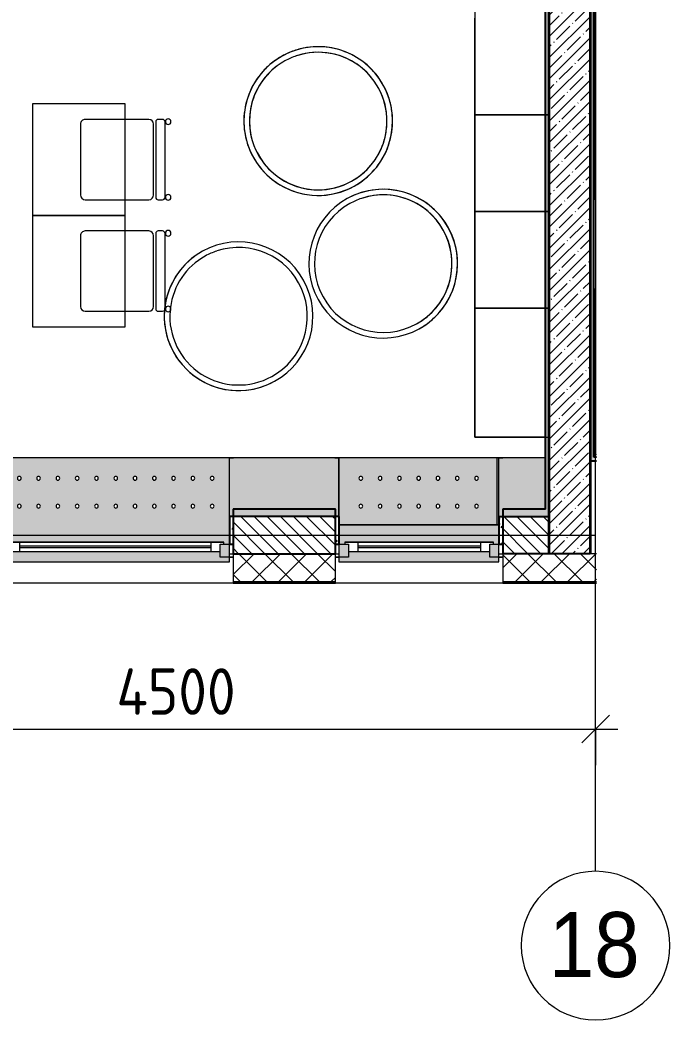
# Model space of a CAD drawing. Header units: millimetres. Extents: x 54605 to 109624, y -2609 to 12445.
# Drawn here: x 62563 to 66060, y -2609 to 2771 of the extents above; entities that cross this region are included whole.
import ezdxf

# ---------------------------------------------------------------- set-up
doc = ezdxf.new("R2010")
doc.units = ezdxf.units.MM
doc.linetypes.add('Осевая', pattern=[3175, 635, -476.25, 1587.5, -476.25])
for name, color, linetype, lineweight in [('A-ANNO-DIMS', 7, 'Continuous', 9), ('A-ANNO-DIMS-100', 7, 'Continuous', 9), ('A-GLAZ', 7, 'Continuous', 9), ('A-GLAZ-1', 7, 'Continuous', 13), ('A-WALL', 7, 'Continuous', 9), ('I-WALL', 7, 'Continuous', 9), ('Знаки', 7, 'Continuous', 9), ('Оси', 7, 'Continuous', 9), ('Оси-1', 7, 'Continuous', 20), ('Оси-2', 7, 'Осевая', 9)]:
    doc.layers.add(name, color=color, linetype=linetype, lineweight=lineweight)
for name, color, linetype, lineweight, true_color in [('A-WALL-1', 7, 'Continuous', 25, 0x3c3c3c), ('A-WALL-2', 7, 'Continuous', 13, 0x3c3c3c), ('A-WALL-3', 7, 'Continuous', 35, 0x3c3c3c), ('A-WALL-FNSH-1', 7, 'Continuous', 13, 0x3c3c3c), ('A-WALL-FNSH-2', 7, 'Continuous', 9, 0x3c3c3c), ('I-FURN-1', 7, 'Continuous', 9, 0xf0f0f0)]:
    doc.layers.add(name, color=color, linetype=linetype, lineweight=lineweight, true_color=true_color)
doc.styles.add('Arial', font='arial.ttf', dxfattribs={"width": 0.9, "height": 350})
doc.styles.add('ISOCPEUR', font='isocpeur.ttf', dxfattribs={"width": 0.9, "height": 250})
doc.dimstyles.new('ISO-2_5_0_9К_БОЛЬШОЙ', dxfattribs={"dimscale": 304.8, "dimtxt": 248.995294, "dimasz": 0.492126, "dimexe": 0.393701, "dimexo": 0.984252, "dimgap": 0, "dimtad": 1, "dimdec": 0, "dimrnd": 10, "dimzin": 0, "dimdsep": 46, "dimtxsty": 'ISOCPEUR', "dimblk1": 'OBLIQUE', "dimblk2": 'OBLIQUE', "dimsah": 1, "dimcen": 0.09, "dimdle": 0.393701, "dimazin": 0, "dimtfac": 1, "dimtdec": 4, "dimtix": 1, "dimtmove": 0, "dimatfit": 3, "dimfxl": 1, "dimtvp": 1, "dimtolj": 1, "dimtzin": 0, "dimarcsym": 2})
pattern_1 = [(0, (0, 0), (121.92, 30.48), [10.058, -81.382, 10.058, -81.382, -487.68]), (0, (0, 0), (121.92, 30.48), [-182.88, 10.058, -172.822, 10.058, -81.382, -213.36]), (0, (0, 0), (121.92, 30.48), [-457.2, 10.058, -50.902, 10.058, -142.342]), (120, (45.72, 15.24), (-87.356454, 90.345817), [10.058, -81.382, 10.058, -81.382, -487.68]), (120, (45.72, 15.24), (-87.356454, 90.345817), [-182.88, 10.058, -172.822, 10.058, -81.382, -213.36]), (120, (45.72, 15.24), (-87.356454, 90.345817), [-457.2, 10.058, -50.902, 10.058, -142.342]), (240, (60.96, 76.2), (-34.563546, -120.825817), [10.058, -81.382, 10.058, -81.382, -487.68]), (240, (60.96, 76.2), (-34.563546, -120.825817), [-182.88, 10.058, -172.822, 10.058, -81.382, -213.36]), (240, (60.96, 76.2), (-34.563546, -120.825817), [-457.2, 10.058, -50.902, 10.058, -142.342])]

# ---------------------------------------------------------------- blocks, each defined once
blk = doc.blocks.new('120_Окно_СКБ_1Ст - 120_Окно_СКБ_1Ст 900х2500_h_-22445987-План разверток пом_3_07_ Этаж 3')
at = {"layer": 'A-GLAZ'}
for p, q in [((-429, -57), (-450, -57)), ((-330, -107), (330, -107)), ((450, -57), (431, -57)), ((330, -117), (-330, -117))]:
    blk.add_line(p, q, dxfattribs=at)
at = {"layer": 'A-GLAZ-1'}
for p, q in [((-450, -127), (-450, -57)), ((-450, -57), (-380, -57)), ((-380, -57), (-380, -127)), ((380, -87), (-380, -87)), ((-380, -87), (-380, -127)), ((-330, -137), (-330, -87)), ((330, -137), (330, -87)), ((380, -127), (380, -57)), ((380, -57), (450, -57)), ((380, -127), (380, -87)), ((450, -57), (450, -127)), ((-380, -127), (-450, -127)), ((-380, -127), (-400, -127)), ((-400, -127), (-400, -137)), ((-400, -137), (400, -137)), ((400, -137), (-400, -137)), ((450, -127), (380, -127)), ((400, -127), (380, -127)), ((400, -137), (400, -127))]:
    blk.add_line(p, q, dxfattribs=at)
blk = doc.blocks.new('120_Окно_СКБ_2Ст - 120_Окно_СКБ_2Ст 2100х2400 _мал створка справа_-22446225-План разверток пом_3_07_ Этаж 3')
at = {"layer": 'A-GLAZ'}
for p, q in [((-1029.8, -57), (-1050, -57)), ((-930, -107), (100, -107)), ((270, -107), (930, -107)), ((1050, -57), (1030.2, -57)), ((100, -117), (-930, -117)), ((930, -117), (270, -117))]:
    blk.add_line(p, q, dxfattribs=at)
at = {"layer": 'A-GLAZ-1'}
for p, q in [((-1050, -127), (-1050, -57)), ((-1050, -57), (-980, -57)), ((-980, -57), (-980, -127)), ((150, -87), (-980, -87)), ((-980, -87), (-980, -127)), ((-930, -137), (-930, -87)), ((100, -137), (100, -87)), ((150, -127), (150, -57)), ((150, -57), (220, -57)), ((150, -127), (150, -87)), ((220, -57), (220, -127)), ((980, -87), (220, -87)), ((220, -87), (220, -127)), ((270, -137), (270, -87)), ((930, -137), (930, -87)), ((980, -127), (980, -57)), ((980, -57), (1050, -57)), ((980, -127), (980, -87)), ((1050, -57), (1050, -127)), ((-980, -127), (-1050, -127)), ((-980, -127), (-1000, -127)), ((-1000, -127), (-1000, -137)), ((-1000, -137), (170, -137)), ((170, -137), (-1000, -137)), ((220, -127), (150, -127)), ((170, -127), (150, -127)), ((170, -137), (170, -127)), ((220, -127), (200, -127)), ((200, -127), (200, -137)), ((200, -137), (1000, -137)), ((1000, -137), (200, -137)), ((1050, -127), (980, -127)), ((1000, -127), (980, -127)), ((1000, -137), (1000, -127))]:
    blk.add_line(p, q, dxfattribs=at)
blk = doc.blocks.new('ПУФ - 1_53-25461890-План разверток пом_3_07_ Этаж 3')
at = {"layer": 'I-FURN-1'}
for radius, start, end in [(400, 0, 180), (400, 70, 120), (400, 120, 180), (370, 63.5294, 180), (370, 7.6902, 180), (400, 30, 70), (370, 52.9412, 63.5294), (370, 7.6902, 52.9412), (400, 20, 30), (400, 10, 20), (400, 0, 10), (400, 180, 360), (400, 180, 200), (370, 180, 201.1765), (370, 180, 349.4118), (370, 349.5929, 0), (370, 0, 7.5629), (370, 0, 7.5629), (400, 350, 0), (370, 349.5929, 360), (370, 232.9412, 349.4118), (400, 340, 350), (400, 200, 220), (370, 201.1765, 222.3529), (400, 330, 340), (400, 320, 330), (400, 220, 230), (370, 222.3529, 232.9412), (400, 300, 320), (400, 230, 240), (400, 240, 250), (400, 250, 260), (400, 280, 300), (400, 260, 280)]:
    blk.add_arc((0, 0), radius, start, end, dxfattribs=at)
blk = doc.blocks.new('ПУФ - 1_53-V3-План разверток пом_3_07_ Этаж 3')
at = {"layer": 'I-FURN-1'}
for radius, start, end in [(400, 0, 180), (400, 0, 180), (370, 0, 180), (370, 0, 180), (400, 180, 360), (400, 180, 190), (400, 200, 0), (370, 180, 190.5882), (370, 180, 349.4118), (370, 349.5929, 0), (370, 349.5929, 360), (400, 190, 200), (370, 190.5882, 349.4118)]:
    blk.add_arc((0, 0), radius, start, end, dxfattribs=at)
blk = doc.blocks.new('ПУФ - 1_53-V4-План разверток пом_3_07_ Этаж 3')
at = {"layer": 'I-FURN-1'}
for radius, start, end in [(400, 0, 180), (400, 55.9845, 180), (370, 56.4222, 180), (370, 56.4222, 180), (400, 55.4599, 55.9845), (400, 54.3647, 55.3438), (400, 0, 54.3647), (370, 53.63, 56.3465), (370, 53.63, 56.3465), (370, 0, 53.63), (370, 0, 53.63), (400, 180, 360), (400, 180, 0), (370, 180, 349.4118), (370, 180, 349.4118), (370, 349.5929, 0), (370, 349.5929, 360)]:
    blk.add_arc((0, 0), radius, start, end, dxfattribs=at)
blk = doc.blocks.new('Стол базовый прямоугольный - 1_7а-25476368-План разверток пом_3_07_ Этаж 3')
at = {"layer": 'I-FURN-1'}
for p, q in [((250, 300), (-250, 300)), ((-250, 300), (-250, -300)), ((250, -300), (250, 300)), ((-250, -300), (250, -300))]:
    blk.add_line(p, q, dxfattribs=at)
blk = doc.blocks.new('Стул Breuer - 1_9а-V6-План разверток пом_3_07_ Этаж 3')
at = {"layer": 'I-FURN-1'}
for p, q in [((-215.9, 215.9), (-215.9, 0)), ((190.5, 241.3), (-190.5, 241.3)), ((215.9, 0), (215.9, 215.9)), ((-215.9, 0), (-215.9, -127)), ((215.9, -127), (215.9, 0)), ((-190.5, -152.4), (190.5, -152.4)), ((-215.9, -176.2), (-215.9, -200.8)), ((203.2, -163.5), (-203.2, -163.5)), ((-203.2, -213.5), (-196.4, -213.5)), ((-196.4, -213.5), (203.2, -213.5)), ((215.9, -200.8), (215.9, -176.2))]:
    blk.add_line(p, q, dxfattribs=at)
for centre, radius, start, end in [((-190.5, 215.9), 25.4, 90, 180), ((190.5, 215.9), 25.4, 0, 90), ((-190.5, -127), 25.4, 180, 270), ((190.5, -127), 25.4, 270, 360), ((-203.2, -176.2), 12.7, 90, 180), ((-203.2, -200.8), 12.7, 180, 240), ((-203.2, -200.8), 12.7, 244.9085, 270), ((203.2, -176.2), 12.7, 360, 90), ((203.2, -200.8), 12.7, 270, 360), ((-203.5, -230.6), 15.1, 360, 180), ((-203.5, -230.6), 15.1, 180, 360), ((203.7, -230.6), 15.1, 360, 180), ((203.7, -230.6), 15.1, 180, 360)]:
    blk.add_arc(centre, radius, start, end, dxfattribs=at)
blk = doc.blocks.new('Стул Breuer - 1_9а-V5-План разверток пом_3_07_ Этаж 3')
at = {"layer": 'I-FURN-1'}
for p, q in [((-215.9, 215.9), (-215.9, 0)), ((190.5, 241.3), (-190.5, 241.3)), ((215.9, 0), (215.9, 215.9)), ((-215.9, 0), (-215.9, -127)), ((215.9, -127), (215.9, 0)), ((-190.5, -152.4), (190.5, -152.4)), ((-215.9, -176.2), (-215.9, -200.8)), ((203.2, -163.5), (-203.2, -163.5)), ((-203.2, -213.5), (203.2, -213.5)), ((215.9, -200.8), (215.9, -176.2))]:
    blk.add_line(p, q, dxfattribs=at)
for centre, radius, start, end in [((-190.5, 215.9), 25.4, 90, 180), ((190.5, 215.9), 25.4, 0, 90), ((-190.5, -127), 25.4, 180, 270), ((190.5, -127), 25.4, 270, 360), ((-203.2, -176.2), 12.7, 90, 180), ((-203.2, -200.8), 12.7, 180, 270), ((203.2, -176.2), 12.7, 360, 90), ((203.2, -200.8), 12.7, 270, 360), ((-203.5, -230.6), 15.1, 360, 180), ((-203.5, -230.6), 15.1, 180, 360), ((203.7, -230.6), 15.1, 360, 180), ((203.7, -230.6), 15.1, 180, 360)]:
    blk.add_arc(centre, radius, start, end, dxfattribs=at)
blk = doc.blocks.new('шкаф 1_112 - шкаф 1_112-V7-План разверток пом_3_07_ Этаж 3')
at = {"layer": 'I-FURN-1'}
for p, q in [((-400, 6070), (-400, 0)), ((-400, 2255), (-400, 1735)), ((-400, 1735), (-400, 2255)), ((0, 1735), (0, 2255)), ((-20, 1735), (-400, 1735)), ((-400, 1735), (0, 1735)), ((-20, 1735), (-400, 1735)), ((0, 1735), (-400, 1735)), ((-400, 1735), (-400, 1215)), ((-400, 1215), (-400, 1735)), ((-400, 1735), (-20, 1735)), ((0, 1215), (0, 1735)), ((-20, 1215), (-400, 1215)), ((0, 1215), (-400, 1215)), ((-400, 1215), (-400, 695)), ((-400, 695), (-400, 1215)), ((-400, 1215), (-20, 1215)), ((-400, 1215), (0, 1215)), ((-20, 1215), (-400, 1215)), ((0, 695), (0, 1215)), ((-20, 695), (-400, 695)), ((-400, 695), (0, 695)), ((-20, 695), (-400, 695)), ((0, 695), (-400, 695)), ((-400, 695), (-400, 0)), ((-400, 0), (-400, 695)), ((-400, 695), (-20, 695)), ((0, 0), (0, 695)), ((-400, 0), (-20, 0)), ((-400, 0), (0, 0)), ((-20, 0), (-400, 0))]:
    blk.add_line(p, q, dxfattribs=at)
blk = doc.blocks.new('Зашивка радиатора_ с перфорацией М1 - Зашивка радиатора_ с перфорацией М1-30929141-План разверток пом_3_07_ Этаж 3')
at = {"layer": 'Знаки'}
h = blk.add_hatch(color=256, dxfattribs=at)
h.paths.add_polyline_path([(379, 380), (-430, 380), (-430, 180), (429, 180), (430, 380)])
h.paths.add_polyline_path([(188.5, 324), (379, 324), (379, 284), (399, 284), (399, 274), (-401, 274), (-401, 284), (-381, 284), (-381, 324), (-97.7, 324)])
h = blk.add_hatch(color=256, dxfattribs=at)
h.paths.add_polyline_path([(429, 180), (-430, 180), (-430, -179.9), (430.2, -179.9), (430.2, 136), (429, 136), (429, 179.7)])
h.paths.add_polyline_path([(-102.8, 90.4), (-97.7, 89), (-94.1, 85.4), (-92.8, 80.4), (-94.1, 75.4), (-97.8, 71.7), (-102.8, 70.4), (-107.8, 71.7), (-111.4, 75.4), (-112.8, 80.4), (-111.4, 85.4), (-107.8, 89), (-105.3, 90)])
h.paths.add_polyline_path([(1, 90.4), (6, 89), (9.7, 85.4), (11, 80.4), (9.7, 75.4), (6, 71.7), (1, 70.4), (-4, 71.7), (-7.7, 75.4), (-9, 80.4), (-7.7, 85.4), (-4, 89), (-1.6, 90)])
h.paths.add_polyline_path([(-310.3, 90.4), (-305.3, 89), (-301.6, 85.4), (-300.3, 80.4), (-301.6, 75.4), (-305.3, 71.7), (-310.3, 70.4), (-315.3, 71.7), (-318.9, 75.4), (-320.3, 80.4), (-318.9, 85.4), (-315.3, 89), (-312.3, 90.1)])
h.paths.add_polyline_path([(312.2, 90.4), (317.2, 89), (320.9, 85.4), (322.2, 80.4), (320.9, 75.4), (317.2, 71.7), (312.2, 70.4), (307.2, 71.7), (303.6, 75.4), (302.2, 80.4), (303.6, 85.4), (307.2, 89), (309.7, 90)])
h.paths.add_polyline_path([(208.5, 90.4), (213.5, 89), (217.2, 85.4), (218.5, 80.4), (217.2, 75.4), (213.5, 71.7), (208.5, 70.4), (203.5, 71.7), (199.8, 75.4), (198.5, 80.4), (199.8, 85.4), (203.5, 89), (205.9, 90)])
h.paths.add_polyline_path([(104.7, 90.4), (109.7, 89), (113.4, 85.4), (114.7, 80.4), (113.4, 75.4), (109.7, 71.7), (104.7, 70.4), (99.7, 71.7), (96.1, 75.4), (94.7, 80.4), (96.1, 85.4), (99.7, 89), (102.2, 90)])
h.paths.add_polyline_path([(-206.5, 90.4), (-201.5, 89), (-197.8, 85.4), (-196.5, 80.4), (-197.8, 75.4), (-201.5, 71.7), (-206.5, 70.4), (-211.5, 71.7), (-215.2, 75.4), (-216.5, 80.4), (-215.2, 85.4), (-211.5, 89), (-209.1, 90)])
h.paths.add_polyline_path([(-102.8, -59.6), (-97.7, -61), (-94.1, -64.6), (-92.8, -69.6), (-94.1, -74.6), (-97.8, -78.3), (-102.8, -79.6), (-107.8, -78.3), (-111.4, -74.6), (-112.8, -69.6), (-111.4, -64.6), (-107.8, -61), (-105.3, -60)])
h.paths.add_polyline_path([(-206.5, -59.6), (-201.5, -61), (-197.8, -64.6), (-196.5, -69.6), (-197.8, -74.6), (-201.5, -78.3), (-206.5, -79.6), (-211.5, -78.3), (-215.2, -74.6), (-216.5, -69.6), (-215.2, -64.6), (-211.5, -61), (-209.1, -60)])
h.paths.add_polyline_path([(-310.3, -59.6), (-305.3, -61), (-301.6, -64.6), (-300.3, -69.6), (-301.6, -74.6), (-305.3, -78.3), (-310.3, -79.6), (-315.3, -78.3), (-318.9, -74.6), (-320.3, -69.6), (-318.9, -64.6), (-315.3, -61), (-312.8, -60)])
h.paths.add_polyline_path([(312.2, -59.6), (317.2, -61), (320.9, -64.6), (322.2, -69.6), (320.9, -74.6), (317.2, -78.3), (312.2, -79.6), (307.2, -78.3), (303.6, -74.6), (302.2, -69.6), (303.6, -64.6), (307.2, -61), (309.7, -60)])
h.paths.add_polyline_path([(1, -59.6), (6, -61), (9.7, -64.6), (11, -69.6), (9.6, -74.7), (6, -78.3), (1, -79.6), (-4, -78.3), (-7.7, -74.6), (-9, -69.6), (-7.7, -64.6), (-4, -61), (-1.6, -60)])
h.paths.add_polyline_path([(104.7, -59.6), (109.7, -61), (113.4, -64.6), (114.7, -69.6), (113.4, -74.6), (109.7, -78.3), (104.7, -79.6), (99.7, -78.3), (96.1, -74.6), (94.7, -69.6), (96.1, -64.6), (99.7, -61), (102.2, -60)])
h.paths.add_polyline_path([(208.5, -59.6), (213.5, -61), (217.2, -64.6), (218.5, -69.6), (217.2, -74.6), (213.5, -78.3), (208.5, -79.6), (203.5, -78.3), (199.8, -74.6), (198.5, -69.6), (199.8, -64.6), (203.5, -61), (205.9, -60)])
for p, q in [((430, 380), (-430, 380)), ((-430, 380), (-430, 180)), ((430, 284), (430, 380)), ((-430, 180), (429, 180)), ((429, 180), (-430, 180)), ((-430, 180), (-430, -179.9)), ((430.2, -179.9), (430.2, 136)), ((-430, -179.9), (430.2, -179.9))]:
    blk.add_line(p, q, dxfattribs=at)
for centre, start, end in [((-310.3, 80.4), 180, 0), ((-310.3, 80.4), 0, 180), ((-206.5, 80.4), 0, 180), ((-206.5, 80.4), 180, 360), ((-102.8, 80.4), 0, 180), ((-102.8, 80.4), 180, 0), ((1, 80.4), 0, 180), ((1, 80.4), 180, 0), ((104.7, 80.4), 0, 180), ((104.7, 80.4), 180, 360), ((208.5, 80.4), 0, 180), ((208.5, 80.4), 180, 0), ((312.2, 80.4), 0, 180), ((312.2, 80.4), 180, 0), ((-310.3, -69.6), 0, 180), ((-310.3, -69.6), 180, 0), ((-206.5, -69.6), 0, 180), ((-206.5, -69.6), 180, 0), ((-102.8, -69.6), 0, 180), ((-102.8, -69.6), 180, 0), ((1, -69.6), 0, 180), ((1, -69.6), 180, 0), ((104.7, -69.6), 0, 180), ((104.7, -69.6), 180, 0), ((208.5, -69.6), 0, 180), ((208.5, -69.6), 180, 0), ((312.2, -69.6), 0, 180), ((312.2, -69.6), 180, 0)]:
    blk.add_arc(centre, 10, start, end, dxfattribs=at)
blk = doc.blocks.new('Зашивка без перфорации М3 - М3_10-30988418-План разверток пом_3_07_ Этаж 3')
at = {"layer": 'Знаки'}
blk.add_hatch(color=256, dxfattribs=at).paths.add_polyline_path([(159, 180), (159, 136), (139, 136), (139, 96), (-411, 96), (-411, 136), (-430, 136), (-430, -179.9), (160.2, -179.9), (160.2, 180)])
for p, q in [((160.2, 180), (159, 180)), ((160.2, -179.9), (160.2, 180)), ((-430, 136), (-430, -179.9)), ((-430, -179.9), (160.2, -179.9))]:
    blk.add_line(p, q, dxfattribs=at)
blk = doc.blocks.new('Зашивка без перфорации М3 - М3_3-30974608-План разверток пом_3_07_ Этаж 3')
at = {"layer": 'Знаки'}
blk.add_hatch(color=256, dxfattribs=at).paths.add_polyline_path([(-180.5, 180), (-180.5, 136), (-200.5, 136), (-200.5, 96), (-430, 96), (-430, -179.9), (-169.8, -179.9), (-169.8, 180)])
for p, q in [((-169.8, 180), (-180.5, 180)), ((-169.8, -179.9), (-169.8, 180)), ((-430, 96.1), (-430, -179.9)), ((-430, -179.9), (-169.8, -179.9))]:
    blk.add_line(p, q, dxfattribs=at)
blk = doc.blocks.new('Зашивка радиатора_ с перфорацией М5 - Зашивка радиатора_ с перфорацией М5-30945411-План разверток пом_3_07_ Этаж 3')
at = {"layer": 'Знаки'}
h = blk.add_hatch(color=256, dxfattribs=at)
h.paths.add_polyline_path([(1434.8, 380), (-310, 380), (-310, -179.9), (1750, -179.9), (1750, 380), (1699.8, 380)])
h.paths.add_polyline_path([(-211.9, 324), (869.8, 324), (869.8, 284), (889.8, 284), (889.8, 274), (-280.2, 274), (-279.3, 284), (-260.2, 284), (-260.2, 324), (-231.9, 324)])
h.paths.add_polyline_path([(939.8, 324), (1699.8, 324), (1699.8, 284), (1719.8, 284), (1719.8, 274), (919.8, 274), (919.8, 284), (939.8, 284)])
h.paths.add_polyline_path([(1027.5, 90.4), (1032.5, 89), (1036.2, 85.4), (1037.5, 80.4), (1036.2, 75.4), (1032.5, 71.7), (1027.5, 70.4), (1022.5, 71.7), (1018.8, 75.4), (1017.5, 80.4), (1018.8, 85.4), (1022.5, 89), (1024.9, 90)])
h.paths.add_polyline_path([(923.7, 90.4), (928.7, 89), (932.4, 85.4), (933.7, 80.4), (932.4, 75.4), (928.7, 71.7), (923.7, 70.4), (918.7, 71.7), (915.1, 75.4), (913.7, 80.4), (915.1, 85.4), (918.7, 89), (921.2, 90)])
h.paths.add_polyline_path([(1442.5, 90.4), (1447.5, 89), (1451.2, 85.4), (1452.5, 80.4), (1451.2, 75.4), (1447.5, 71.7), (1442.5, 70.4), (1437.5, 71.7), (1433.8, 75.4), (1432.5, 80.4), (1433.8, 85.4), (1437.5, 89), (1439.9, 90)])
h.paths.add_polyline_path([(820, 90.4), (825, 89), (828.7, 85.4), (830, 80.4), (828.7, 75.4), (825, 71.7), (820, 70.4), (815, 71.7), (811.3, 75.4), (810, 80.4), (811.3, 85.4), (815, 89), (817.4, 90)])
h.paths.add_polyline_path([(1338.7, 90.4), (1343.7, 89), (1347.4, 85.4), (1348.7, 80.4), (1347.4, 75.4), (1343.7, 71.7), (1338.7, 70.4), (1333.7, 71.7), (1330.1, 75.4), (1328.7, 80.4), (1330.1, 85.4), (1333.7, 89), (1336.2, 90)])
h.paths.add_polyline_path([(1650, 90.4), (1655, 89), (1658.7, 85.4), (1660, 80.4), (1658.7, 75.4), (1655, 71.7), (1649.4, 70.4), (1645, 71.7), (1641.3, 75.4), (1640, 80.4), (1641.3, 85.4), (1645, 89), (1649.4, 90.3)])
h.paths.add_polyline_path([(1546.2, 90.4), (1551.2, 89), (1554.9, 85.4), (1556.2, 80.4), (1554.9, 75.4), (1551.2, 71.7), (1546.2, 70.4), (1541.2, 71.7), (1537.6, 75.4), (1536.2, 80.4), (1537.6, 85.4), (1541.2, 89), (1543.7, 90)])
h.paths.add_polyline_path([(1131.2, 90.4), (1136.2, 89), (1139.9, 85.4), (1141.2, 80.4), (1139.9, 75.4), (1136.2, 71.7), (1131.2, 70.4), (1126.2, 71.7), (1122.6, 75.4), (1121.2, 80.4), (1122.6, 85.4), (1126.2, 89), (1128.7, 90)])
h.paths.add_polyline_path([(1235, 90.4), (1240, 89), (1243.7, 85.4), (1245, 80.4), (1243.7, 75.4), (1240, 71.7), (1235, 70.4), (1230, 71.7), (1226.3, 75.4), (1225, 80.4), (1226.3, 85.4), (1230, 89), (1232.4, 90)])
h.paths.add_polyline_path([(-217.5, 90.4), (-212.5, 89), (-208.8, 85.4), (-207.5, 80.4), (-208.8, 75.4), (-212.5, 71.7), (-217.5, 70.4), (-222.5, 71.7), (-226.2, 75.4), (-227.5, 80.4), (-226.2, 85.4), (-222.5, 89), (-220.1, 90)])
h.paths.add_polyline_path([(405, 90.4), (410, 89), (413.7, 85.4), (415, 80.4), (413.7, 75.4), (410, 71.7), (405, 70.4), (400, 71.7), (396.3, 75.4), (395, 80.4), (396.3, 85.4), (400, 89), (402.4, 90)])
h.paths.add_polyline_path([(-10, 90.4), (-5, 89), (-1.3, 85.4), (0, 80.4), (-1.3, 75.4), (-5, 71.7), (-10, 70.4), (-15, 71.7), (-18.7, 75.4), (-20, 80.4), (-18.7, 85.4), (-15, 89), (-12.6, 90)])
h.paths.add_polyline_path([(716.2, 90.4), (721.2, 89), (724.9, 85.4), (726.2, 80.4), (724.9, 75.4), (721.2, 71.7), (716.2, 70.4), (711.2, 71.7), (707.6, 75.4), (706.2, 80.4), (707.6, 85.4), (711.2, 89), (713.7, 90)])
h.paths.add_polyline_path([(197.5, 90.4), (202.5, 89), (206.2, 85.4), (207.5, 80.4), (206.2, 75.4), (202.5, 71.7), (197.5, 70.4), (192.5, 71.7), (188.8, 75.4), (187.5, 80.4), (188.8, 85.4), (192.5, 89), (194.9, 90)])
h.paths.add_polyline_path([(301.2, 90.4), (306.2, 89), (309.9, 85.4), (311.2, 80.4), (309.9, 75.4), (306.2, 71.7), (301.2, 70.4), (296.2, 71.7), (292.6, 75.4), (291.2, 80.4), (292.6, 85.4), (296.2, 89), (298.7, 90)])
h.paths.add_polyline_path([(508.7, 90.4), (513.7, 89), (517.4, 85.4), (518.7, 80.4), (517.4, 75.4), (513.7, 71.7), (508.7, 70.4), (503.7, 71.7), (500.1, 75.4), (498.7, 80.4), (500.1, 85.4), (503.7, 89), (506.2, 90)])
h.paths.add_polyline_path([(612.5, 90.4), (617.5, 89), (621.2, 85.4), (622.5, 80.4), (621.2, 75.4), (617.5, 71.7), (612.5, 70.4), (607.5, 71.7), (603.8, 75.4), (602.5, 80.4), (603.8, 85.4), (607.5, 89), (609.9, 90)])
h.paths.add_polyline_path([(93.7, 90.4), (98.7, 89), (102.4, 85.4), (103.7, 80.4), (102.4, 75.4), (98.7, 71.7), (93.7, 70.4), (88.7, 71.7), (85.1, 75.4), (83.7, 80.4), (85.1, 85.4), (88.7, 89), (91.2, 90)])
h.paths.add_polyline_path([(-113.8, 90.4), (-108.8, 89), (-105.1, 85.4), (-103.8, 80.4), (-105.1, 75.4), (-108.8, 71.7), (-113.8, 70.4), (-118.8, 71.7), (-122.4, 75.4), (-123.8, 80.4), (-122.4, 85.4), (-118.8, 89), (-116.3, 90)])
h.paths.add_polyline_path([(1027.5, -59.6), (1032.5, -61), (1036.2, -64.6), (1037.5, -69.6), (1036.2, -74.6), (1032.5, -78.3), (1027.5, -79.6), (1022.5, -78.3), (1018.8, -74.6), (1017.5, -69.6), (1018.8, -64.6), (1022.5, -61), (1024.9, -60)])
h.paths.add_polyline_path([(1650, -59.6), (1655, -61), (1658.7, -64.6), (1660, -69.6), (1658.7, -74.6), (1655, -78.3), (1649.4, -79.6), (1645, -78.3), (1641.3, -74.6), (1640, -69.6), (1641.3, -64.6), (1645, -61), (1649.4, -59.7)])
h.paths.add_polyline_path([(1131.2, -59.6), (1136.2, -61), (1139.9, -64.6), (1141.2, -69.6), (1139.9, -74.6), (1136.2, -78.3), (1131.2, -79.6), (1126.2, -78.3), (1122.6, -74.6), (1121.2, -69.6), (1122.6, -64.6), (1126.2, -61), (1128.7, -60)])
h.paths.add_polyline_path([(1546.2, -59.6), (1551.2, -61), (1554.9, -64.6), (1556.2, -69.6), (1554.9, -74.6), (1551.2, -78.3), (1546.2, -79.6), (1541.2, -78.3), (1537.6, -74.6), (1536.2, -69.6), (1537.6, -64.6), (1542.1, -60.6), (1543.7, -60)])
h.paths.add_polyline_path([(716.2, -59.6), (721.2, -61), (724.9, -64.6), (726.2, -69.6), (724.9, -74.6), (721.2, -78.3), (716.2, -79.6), (711.2, -78.3), (707.6, -74.6), (706.2, -69.6), (707.6, -64.6), (711.2, -61), (713.7, -60)])
h.paths.add_polyline_path([(923.7, -59.6), (928.7, -61), (932.4, -64.6), (933.7, -69.6), (932.4, -74.6), (928.7, -78.3), (923.7, -79.6), (918.7, -78.3), (915.1, -74.6), (913.7, -69.6), (915.1, -64.6), (918.7, -61), (921.2, -60)])
h.paths.add_polyline_path([(1338.7, -59.6), (1343.7, -61), (1347.4, -64.6), (1348.7, -69.6), (1347.4, -74.6), (1343.7, -78.3), (1338.7, -79.6), (1333.7, -78.3), (1330.1, -74.6), (1328.7, -69.6), (1330.1, -64.6), (1333.7, -61), (1336.2, -60)])
h.paths.add_polyline_path([(820, -59.6), (825, -61), (828.7, -64.6), (830, -69.6), (828.7, -74.6), (825, -78.3), (820, -79.6), (815, -78.3), (811.3, -74.6), (810, -69.6), (811.3, -64.6), (815, -61), (817.4, -60)])
h.paths.add_polyline_path([(1235, -59.6), (1240, -61), (1243.7, -64.6), (1245, -69.6), (1243.7, -74.6), (1240, -78.3), (1235, -79.6), (1230, -78.3), (1226.3, -74.6), (1225, -69.6), (1226.3, -64.6), (1230, -61), (1232.4, -60)])
h.paths.add_polyline_path([(1442.5, -59.6), (1447.5, -61), (1451.2, -64.6), (1452.5, -69.6), (1451.2, -74.6), (1447.5, -78.3), (1442.5, -79.6), (1437.5, -78.3), (1433.8, -74.6), (1432.5, -69.6), (1433.8, -64.6), (1437.5, -61), (1439.9, -60)])
h.paths.add_polyline_path([(93.7, -59.6), (98.7, -61), (102.4, -64.6), (103.7, -69.6), (102.4, -74.6), (98.7, -78.3), (93.7, -79.6), (88.7, -78.3), (85.1, -74.6), (83.7, -69.6), (85.1, -64.6), (88.7, -61), (91.2, -60)])
h.paths.add_polyline_path([(301.2, -59.6), (306.2, -61), (309.9, -64.6), (311.2, -69.6), (309.9, -74.6), (306.2, -78.3), (301.2, -79.6), (296.2, -78.3), (292.6, -74.6), (291.2, -69.6), (292.6, -64.6), (296.2, -61), (298.7, -60)])
h.paths.add_polyline_path([(-217.5, -59.6), (-212.5, -61), (-208.8, -64.6), (-207.5, -69.6), (-208.8, -74.6), (-212.5, -78.3), (-217.5, -79.6), (-222.5, -78.3), (-226.2, -74.6), (-227.5, -69.6), (-226.2, -64.6), (-222.5, -61), (-220.1, -60)])
h.paths.add_polyline_path([(508.7, -59.6), (513.7, -61), (517.4, -64.6), (518.7, -69.6), (517.4, -74.6), (513.7, -78.3), (508.7, -79.6), (503.7, -78.3), (500.1, -74.6), (498.7, -69.6), (500.1, -64.6), (503.7, -61), (506.2, -60)])
h.paths.add_polyline_path([(612.5, -59.6), (617.5, -61), (621.2, -64.6), (622.5, -69.6), (621.2, -74.6), (617.5, -78.3), (612, -79.6), (607.5, -78.3), (603.8, -74.6), (602.5, -69.6), (603.8, -64.6), (607.5, -61), (612, -59.7)])
h.paths.add_polyline_path([(197.5, -59.6), (202.5, -61), (206.2, -64.6), (207.5, -69.6), (206.2, -74.6), (202.5, -78.3), (197.5, -79.6), (192.5, -78.3), (188.8, -74.6), (187.5, -69.6), (188.8, -64.6), (192.5, -61), (194.9, -60)])
h.paths.add_polyline_path([(-113.8, -59.6), (-108.8, -61), (-105.1, -64.6), (-103.8, -69.6), (-105.1, -74.6), (-108.8, -78.3), (-113.8, -79.6), (-118.8, -78.3), (-122.4, -74.6), (-123.8, -69.6), (-122.4, -64.6), (-118.8, -61), (-116.3, -60)])
h.paths.add_polyline_path([(-10, -59.6), (-5, -61), (-1.3, -64.6), (0, -69.6), (-1.3, -74.6), (-5, -78.3), (-10, -79.6), (-15, -78.3), (-18.7, -74.6), (-20, -69.6), (-18.7, -64.6), (-15, -61), (-12.6, -60)])
h.paths.add_polyline_path([(405, -59.6), (410, -61), (413.7, -64.6), (415, -69.6), (413.7, -74.6), (410, -78.3), (405, -79.6), (400, -78.3), (396.3, -74.6), (395, -69.6), (396.3, -64.6), (400, -61), (402.4, -60)])
for p, q in [((1750, 380), (-310, 380)), ((-310, 380), (-310, -179.9)), ((1750, 284), (1750, 380)), ((1750, -179.9), (1750, 136)), ((-310, -179.9), (1750, -179.9))]:
    blk.add_line(p, q, dxfattribs=at)
for centre, start, end in [((-217.5, 80.4), 0, 180), ((-217.5, 80.4), 180, 0), ((-113.8, 80.4), 0, 180), ((-113.8, 80.4), 180, 0), ((-10, 80.4), 0, 180), ((-10, 80.4), 180, 360), ((93.7, 80.4), 0, 180), ((93.7, 80.4), 180, 0), ((197.5, 80.4), 0, 180), ((197.5, 80.4), 180, 0), ((301.2, 80.4), 0, 180), ((301.2, 80.4), 180, 0), ((405, 80.4), 0, 180), ((405, 80.4), 180, 0), ((508.7, 80.4), 0, 180), ((508.7, 80.4), 180, 0), ((612.5, 80.4), 0, 180), ((612.5, 80.4), 180, 0), ((716.2, 80.4), 0, 180), ((716.2, 80.4), 180, 0), ((820, 80.4), 0, 180), ((820, 80.4), 180, 0), ((923.7, 80.4), 0, 180), ((923.7, 80.4), 180, 360), ((1027.5, 80.4), 0, 180), ((1027.5, 80.4), 180, 0), ((1131.2, 80.4), 0, 180), ((1131.2, 80.4), 180, 360), ((1235, 80.4), 0, 180), ((1235, 80.4), 180, 0), ((1338.7, 80.4), 0, 180), ((1338.7, 80.4), 180, 0), ((1442.5, 80.4), 0, 180), ((1442.5, 80.4), 180, 360), ((1546.2, 80.4), 0, 180), ((1546.2, 80.4), 180, 0), ((1650, 80.4), 0, 180), ((1650, 80.4), 180, 360), ((-217.5, -69.6), 0, 180), ((-217.5, -69.6), 180, 0), ((-113.8, -69.6), 0, 180), ((-113.8, -69.6), 180, 0), ((-10, -69.6), 0, 180), ((-10, -69.6), 180, 0), ((93.7, -69.6), 0, 180), ((93.7, -69.6), 180, 0), ((197.5, -69.6), 0, 180), ((197.5, -69.6), 180, 0), ((301.2, -69.6), 0, 180), ((301.2, -69.6), 180, 0), ((405, -69.6), 0, 180), ((405, -69.6), 180, 0), ((508.7, -69.6), 0, 180), ((508.7, -69.6), 180, 0), ((612.5, -69.6), 0, 180), ((612.5, -69.6), 180, 0), ((716.2, -69.6), 0, 180), ((716.2, -69.6), 180, 0), ((820, -69.6), 0, 180), ((820, -69.6), 180, 0), ((923.7, -69.6), 0, 180), ((923.7, -69.6), 180, 0), ((1027.5, -69.6), 0, 180), ((1027.5, -69.6), 180, 0), ((1131.2, -69.6), 0, 180), ((1131.2, -69.6), 180, 0), ((1235, -69.6), 0, 180), ((1235, -69.6), 180, 0), ((1338.7, -69.6), 0, 180), ((1338.7, -69.6), 180, 0), ((1442.5, -69.6), 0, 180), ((1442.5, -69.6), 180, 0), ((1546.2, -69.6), 0, 180), ((1546.2, -69.6), 180, 0), ((1650, -69.6), 0, 180), ((1650, -69.6), 180, 0)]:
    blk.add_arc(centre, 10, start, end, dxfattribs=at)
blk = doc.blocks.new('Зашивка_ опоясывающая панель - Зашивка_ опоясывающая панель-V10-План разверток пом_3_07_ Этаж 3')
at = {"layer": 'Знаки'}
blk.add_hatch(color=256, dxfattribs=at).paths.add_polyline_path([(-406, 179.9), (-406, 180), (-428.6, 179.9)])
blk.add_line((-430, 180), (-406, 180), dxfattribs=at)
blk = doc.blocks.new('Зашивка_ опоясывающая панель - Зашивка_ опоясывающая панель-V11-План разверток пом_3_07_ Этаж 3')
at = {"layer": 'Знаки'}
blk.add_hatch(color=256, dxfattribs=at).paths.add_polyline_path([(-406, 179.9), (-406, 180), (-408.1, 179.9)])
blk.add_line((-430, 180), (-406, 180), dxfattribs=at)
blk = doc.blocks.new('Зашивка_ опоясывающая панель - Зашивка_ опоясывающая панель-V9-План разверток пом_3_07_ Этаж 3')
at = {"layer": 'Знаки'}
blk.add_line((-430, 180), (-406, 180), dxfattribs=at)
blk = doc.blocks.new('Ось сетки - D8-29747960-План разверток пом_3_07_ Этаж 3')
at = {"layer": 'Оси-1'}
for start, end in [(360, 180), (180, 360)]:
    blk.add_arc((0, 0), 4, start, end, dxfattribs=at)
blk = doc.blocks.new('DIMBLOCK4-План разверток пом_3_07_ Этаж 3')
at = {"layer": 'A-ANNO-DIMS-100'}
for p, q in [((61160, -1237.1), (61160, -923.2)), ((65660, -1237.1), (65660, -923.2)), ((61160, -1043.2), (65780, -1043.2)), ((61160, -1043.2), (61160, -1237.1)), ((65660, -1043.2), (65660, -1237.1))]:
    blk.add_line(p, q, dxfattribs=at)
at = {"layer": 'A-ANNO-DIMS-100', "lineweight": 20}
for p, q in [((61160, -1043.2), (61235, -968.2)), ((65660, -1043.2), (65735, -968.2)), ((61160, -1043.2), (61085, -1118.2)), ((65660, -1043.2), (65585, -1118.2))]:
    blk.add_line(p, q, dxfattribs=at)
at = {"layer": 'A-ANNO-DIMS-100', "color": 0, "insert": (63082, -716.6), "char_height": 250, "width": 787.208, "attachment_point": 1, "line_spacing_factor": 1.149209, "style": 'ISOCPEUR'}
blk.add_mtext('4500', dxfattribs=at)
blk = doc.blocks.new('_Oblique')
at = {"color": 0, "linetype": 'ByBlock', "lineweight": -2}
blk.add_line((-0.5, -0.5), (0.5, 0.5), dxfattribs=at)

msp = doc.modelspace()

# ---------------------------------------------------------------- hatches: boundary and pattern name
at = {"layer": 'A-WALL'}
h = msp.add_hatch(dxfattribs=at)
h.set_pattern_fill('FP_1', color=256, style=0, pattern_type=2)
h.set_pattern_definition([(135, (0, 0), (-35.35534, -35.35534), [])])
h.paths.add_polyline_path([(65410, -100), (65410, 100), (65160, 100), (65160, -100), (65379.0321, -100)])
h.paths.add_polyline_path([(63948.1883, -100), (64260, -100), (64260, 100), (63710, 100), (63710, -100)])
h.paths.add_polyline_path([(60910, -100), (61610, -100), (61610, 100), (60910, 100), (60910, -29.4851)])
h.paths.add_polyline_path([(57810, -100), (57810, 100), (56507.8005, 100), (56507.8005, -100), (57652.4756, -100)])
h = msp.add_hatch(dxfattribs=at)
h.set_pattern_fill('FP_2', color=256, style=0, pattern_type=2)
h.set_pattern_definition([(45, (0, 0), (-70.71068, 70.71068), []), (135, (0, 0), (-70.71068, -70.71068), [])])
h.paths.add_polyline_path([(65379.0321, -250), (65665.2009, -250), (65665.2009, -100), (65160, -100), (65160, -250)])
h.paths.add_polyline_path([(63710, -250), (64260, -250), (64260, -100), (63710, -100)])
h.paths.add_polyline_path([(61086.5007, -250), (61610, -250), (61610, -100), (60910, -100), (60910, -250)])
h.paths.add_polyline_path([(57810, -250), (57810, -100), (56627.0896, -100), (56627.0896, -250), (57652.4756, -250)])
at = {"layer": 'I-WALL'}
h = msp.add_hatch(dxfattribs=at)
h.set_pattern_fill('FP_3', color=256, style=0, pattern_type=2)
h.set_pattern_definition([(45, (0, 0), (-57.02463, 57.02463), []), (45, (57.025, 0), (-57.02463, 57.02463), [100.806, -20.161, 3.353, -16.808])])
h.paths.add_polyline_path([(65410, -100), (65630, -100), (65630, 7400), (65410, 7400), (65410, 100)])
h = msp.add_hatch(dxfattribs=at)
h.set_pattern_fill('FP_6', color=256, style=0, pattern_type=2)
h.set_pattern_definition(pattern_1)
h.paths.add_polyline_path([(65650, 400), (65650, 7380), (65630, 7380), (65630, 400)])
h = msp.add_hatch(dxfattribs=at)
h.set_pattern_fill('FP_6', color=256, style=0, pattern_type=2)
h.set_pattern_definition(pattern_1)
h.paths.add_polyline_path([(65390, 140), (65410, 140), (65410, 7070), (65390, 7070), (65390, 141)])
h = msp.add_hatch(dxfattribs=at)
h.set_pattern_fill('FP_6', color=256, style=0, pattern_type=2)
h.set_pattern_definition(pattern_1)
h.paths.add_polyline_path([(65665.2009, 400), (65665.2009, 420), (65650, 420), (65650, 400)])
h = msp.add_hatch(dxfattribs=at)
h.set_pattern_fill('FP_6', color=256, style=0, pattern_type=2)
h.set_pattern_definition(pattern_1)
h.paths.add_polyline_path([(65410, 100), (65410, 140), (65160, 140), (65160, 100), (65379.0321, 100)])
h.paths.add_polyline_path([(64260, 100), (64260, 140), (63710, 140), (63710, 100), (64234.3571, 100)])
h.paths.add_polyline_path([(61610, 100), (61610, 140), (61430, 140), (61430, 100)])
h = msp.add_hatch(dxfattribs=at)
h.set_pattern_fill('FP_6', color=256, style=0, pattern_type=2)
h.set_pattern_definition(pattern_1)
h.paths.add_polyline_path([(63710, -48), (63710, 100), (63690, 100), (63690, -48)])
h = msp.add_hatch(dxfattribs=at)
h.set_pattern_fill('FP_6', color=256, style=0, pattern_type=2)
h.set_pattern_definition(pattern_1)
h.paths.add_polyline_path([(64280, -48), (64280, 100), (64260, 100), (64260, -48)])
h = msp.add_hatch(dxfattribs=at)
h.set_pattern_fill('FP_6', color=256, style=0, pattern_type=2)
h.set_pattern_definition(pattern_1)
h.paths.add_polyline_path([(65160, -48), (65160, 100), (65140, 100), (65140, -48)])

# ---------------------------------------------------------------- linework, layer by layer
at = {"layer": 'A-WALL'}
for p, q in [((63689.759, -100), (63710, -100)), ((64260, -100), (64279, -100)), ((65139, -100), (65160, -100)), ((63710, -258), (61610, -258)), ((63710, -250), (64260, -250)), ((65160, -258), (64260, -258)), ((65160, -250), (65665.2009, -250))]:
    msp.add_line(p, q, dxfattribs=at)
at = {"layer": 'A-WALL-1'}
for p, q in [((65650, 420), (65650, 7380)), ((65390, 140), (65390, 7050)), ((65630, 400), (65665.2009, 400)), ((65665.2009, 420), (65650, 420)), ((63710, 140), (63710, -100)), ((64260, 140), (63710, 140)), ((64260, -100), (64260, 140)), ((65160, 140), (65160, -100)), ((65390, 140), (65160, 140)), ((64280, 100), (63690, 100)), ((63690, 100), (63690, -48)), ((64280, -48), (64280, 100)), ((65140, 100), (65410, 100)), ((65140, 100), (65140, -48)), ((63690, -48), (63710, -48)), ((64260, -48), (64280, -48)), ((65140, -48), (65160, -48)), ((63710, -100), (64260, -100)), ((65630, -100), (65160, -100))]:
    msp.add_line(p, q, dxfattribs=at)
at = {"layer": 'A-WALL-2'}
for p, q in [((63710, -100), (63710, -250)), ((64260, -250), (64260, -100)), ((65160, -100), (65160, -250)), ((65665.2009, -100), (65630, -100))]:
    msp.add_line(p, q, dxfattribs=at)
at = {"layer": 'A-WALL-3'}
for p, q in [((65410, -100), (65410, 7400)), ((65630, 7400), (65630, -100))]:
    msp.add_line(p, q, dxfattribs=at)
at = {"layer": 'A-WALL-FNSH-1'}
for p, q in [((65661, 431), (65661, 7369)), ((65389, 7049), (65389, 141)), ((65665.2009, 431), (65661, 431)), ((64260, 141), (63710, 141)), ((63710, 141), (63710, 140)), ((64260, 140), (64260, 141)), ((65389, 141), (65160, 141)), ((65160, 141), (65160, 140)), ((63690, 100), (63689, 100)), ((63689, 100), (63689, -48)), ((64281, 100), (64280, 100)), ((64281, -48), (64281, 100)), ((65140, 100), (65139, 100)), ((65139, 100), (65139, -48)), ((63689, -48), (63690, -48)), ((64280, -48), (64281, -48)), ((65139, -48), (65140, -48)), ((63710, -250), (63710, -253)), ((63710, -253), (64260, -253)), ((64260, -253), (64260, -250)), ((65160, -250), (65160, -253)), ((65160, -253), (65665.2009, -253))]:
    msp.add_line(p, q, dxfattribs=at)
at = {"layer": 'A-WALL-FNSH-2'}
for p, q in [((63710, -253), (63710, -258)), ((63710, -258), (64260, -258)), ((64260, -258), (64260, -253)), ((65160, -253), (65160, -258)), ((65160, -258), (65665.2009, -258))]:
    msp.add_line(p, q, dxfattribs=at)
at = {"layer": 'Оси'}
for p, q in [((65660, -1808.5134), (65660, 691.4866)), ((63161, 0), (65661, 0))]:
    msp.add_line(p, q, dxfattribs=at)
at = {"layer": 'Оси-2'}
for p, q in [((65660, 691.4866), (65660, 5421)), ((57904.9932, 0), (63161, 0))]:
    msp.add_line(p, q, dxfattribs=at)

# ---------------------------------------------------------------- block references
at = {"layer": 'A-GLAZ', "rotation": 180}
for name, p in [('120_Окно_СКБ_2Ст - 120_Окно_СКБ_2Ст 2100х2400 _мал створка справа_-22446225-План разверток пом_3_07_ Этаж 3', (62660, -175)), ('120_Окно_СКБ_1Ст - 120_Окно_СКБ_1Ст 900х2500_h_-22445987-План разверток пом_3_07_ Этаж 3', (64710, -175))]:
    msp.add_blockref(name, p, dxfattribs=at)
at = {"layer": 'I-FURN-1'}
for name, p in [('шкаф 1_112 - шкаф 1_112-V7-План разверток пом_3_07_ Этаж 3', (65410, 526.5)), ('Стол базовый прямоугольный - 1_7а-25476368-План разверток пом_3_07_ Этаж 3', (62880.0188, 2020.0963)), ('Стол базовый прямоугольный - 1_7а-25476368-План разверток пом_3_07_ Этаж 3', (62880.0188, 1420.0963))]:
    msp.add_blockref(name, p, dxfattribs=at)
for name, p, rotation in [('ПУФ - 1_53-25461890-План разверток пом_3_07_ Этаж 3', (64167.6004, 2227.2532), 118.9499011641568), ('Стул Breuer - 1_9а-V5-План разверток пом_3_07_ Этаж 3', (63130.0188, 2020.0963), 89.99999999999959), ('ПУФ - 1_53-V3-План разверток пом_3_07_ Этаж 3', (64517.3546, 1460.2691), 118.9499011641568), ('ПУФ - 1_53-V4-План разверток пом_3_07_ Этаж 3', (63739.2919, 1177.2813), 118.9499011641568), ('Стул Breuer - 1_9а-V6-План разверток пом_3_07_ Этаж 3', (63130.0188, 1420.0963), 89.99999999999959)]:
    msp.add_blockref(name, p, dxfattribs=dict(at, rotation=rotation))
at = {"layer": 'Знаки', "rotation": 180}
for name, p in [('Зашивка радиатора_ с перфорацией М5 - Зашивка радиатора_ с перфорацией М5-30945411-План разверток пом_3_07_ Этаж 3', (63379.759, 236)), ('Зашивка без перфорации М3 - М3_10-30988418-План разверток пом_3_07_ Этаж 3', (63849, 236)), ('Зашивка радиатора_ с перфорацией М1 - Зашивка радиатора_ с перфорацией М1-30929141-План разверток пом_3_07_ Этаж 3', (64709, 236)), ('Зашивка без перфорации М3 - М3_3-30974608-План разверток пом_3_07_ Этаж 3', (64959.5438, 236))]:
    msp.add_blockref(name, p, dxfattribs=at)
at = {"layer": 'Знаки'}
for name, p in [('Зашивка_ опоясывающая панель - Зашивка_ опоясывающая панель-V10-План разверток пом_3_07_ Этаж 3', (64118.3527, 236)), ('Зашивка_ опоясывающая панель - Зашивка_ опоясывающая панель-V11-План разверток пом_3_07_ Этаж 3', (64687.1116, 236)), ('Зашивка_ опоясывающая панель - Зашивка_ опоясывающая панель-V9-План разверток пом_3_07_ Этаж 3', (65567.1116, 236))]:
    msp.add_blockref(name, p, dxfattribs=at)
at = {"layer": 'Оси-1', "xscale": 99.99999999999993, "yscale": 99.99999999999993, "zscale": 99.99999999999993}
msp.add_blockref('Ось сетки - D8-29747960-План разверток пом_3_07_ Этаж 3', (65660, -2208.5134), dxfattribs=at)

# ---------------------------------------------------------------- texts
at = {"layer": 'Оси', "insert": (65407.384, -2027.8668), "char_height": 350, "width": 606.07575, "attachment_point": 1, "style": 'Arial'}
msp.add_mtext('18', dxfattribs=at)

# ---------------------------------------------------------------- dimensions: what is measured, and where the dimension line sits
at = {"layer": 'A-ANNO-DIMS'}
dim = msp.add_linear_dim(base=(65660, -1043.2064), p1=(61160, -937.1403), p2=(65660, -937.1403), dimstyle='ISO-2_5_0_9К_БОЛЬШОЙ', override={"dimpost": '<>', "dimfxl": 4500}, dxfattribs=at)
dim.commit()
dim.dimension.update_dxf_attribs({"geometry": 'DIMBLOCK4-План разверток пом_3_07_ Этаж 3', "text_midpoint": (63410, -918.2064)})

doc.saveas('drawing.dxf')
